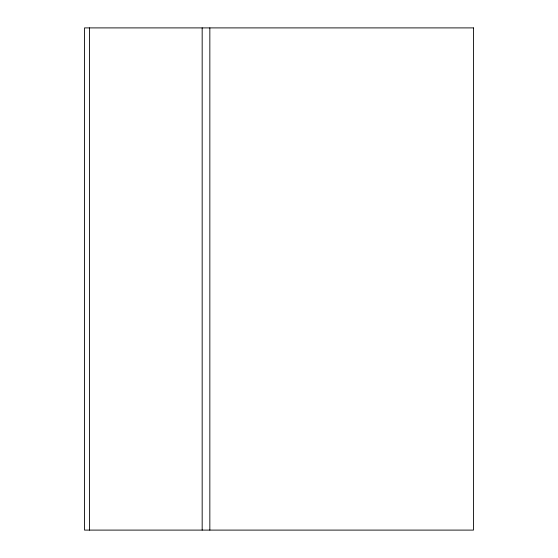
<?xml version="1.0" encoding="UTF-8"?>
<svg xmlns="http://www.w3.org/2000/svg" width="558" height="558" viewBox="0 0 558 558"><rect width="100%" height="100%" fill="white"/><g stroke="black" fill="none" stroke-linecap="round" stroke-linejoin="round"><path stroke-width="0.84" d="M209.843 27.9L209.843 530.1M202.17 27.9L202.17 530.1M89.51 27.9L89.51 530.1M473.477 27.9L84.523 27.9L84.523 530.1L473.477 530.1L473.477 27.9"/></g></svg>
